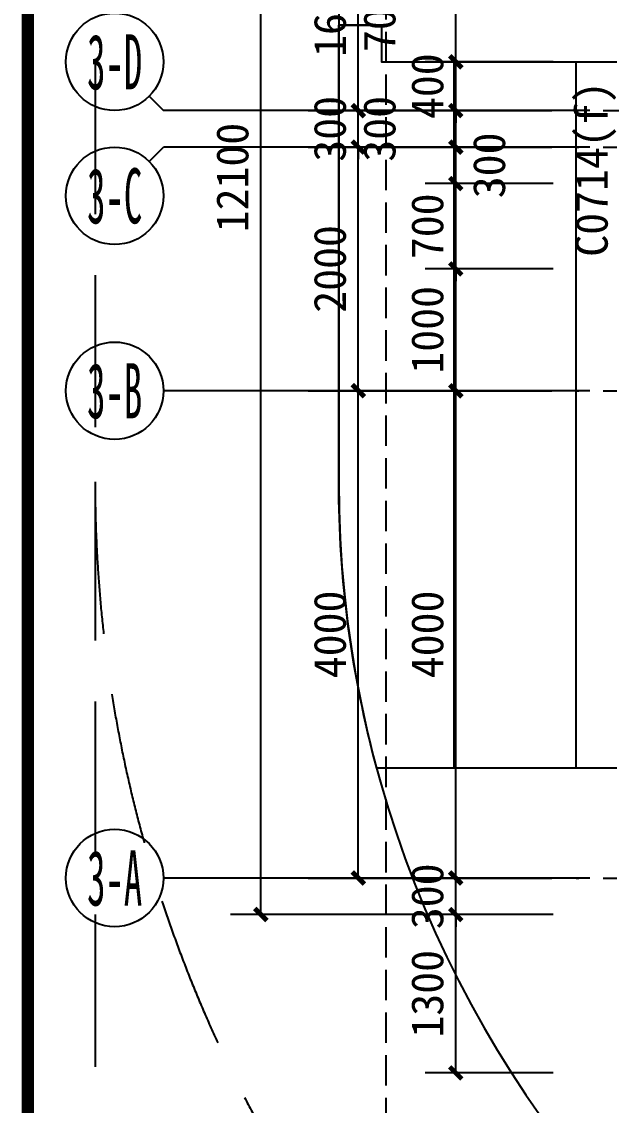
# Model space of a CAD drawing. Extents: x -46233 to 84150, y 109350 to 390860.
# Drawn here: x 2450 to 7274, y 116534 to 125430 of the extents above; entities that cross this region are included whole.
import ezdxf
from ezdxf.enums import TextEntityAlignment as Align
from ezdxf.xclip import XClip

# ---------------------------------------------------------------- set-up
doc = ezdxf.new("R2010")
doc.units = 0
doc.header["$LTSCALE"] = 1000
doc.header["$MEASUREMENT"] = 0
doc.header["$XCLIPFRAME"] = 0
for name, pattern in [('3#-轴线$1$DOTE', [2.42, 2, -0.2, 0.02, -0.2]), ('DASH', [0.35, 0.25, -0.1]), ('道路$0$道路-$0$DASH', [0.35, 0.25, -0.1])]:
    doc.linetypes.add(name, pattern=pattern)
doc.layers.get('Defpoints').update_dxf_attribs({"color": 4, "linetype": 'DASH'})
for name, color, linetype in [('125-MC编号-首层$0$A-ANNO-TEXT', 255, 'Continuous'), ('3#-轴号$0$A-ANNO-AXIS-CIRC', 3, 'Continuous'), ('3#-轴号$0$A-ANNO-AXIS-TEXT', 7, 'Continuous'), ('3#-轴号$0$A-ANNO-DIMS', 3, 'Continuous'), ('3#-轴线$1$A-ANNO-DOTE', 10, '3#-轴线$1$DOTE'), ('A-ANNO-DIMS', 3, 'Continuous'), ('A-ANNO-TEXT', 255, 'Continuous'), ('A1-无手签$0$A-ANNO-TTLB', 7, 'Continuous'), ('AXIS_TEXT', 7, 'Continuous'), ('道路$0$A-road', 40, 'Continuous')]:
    doc.layers.add(name, color=color, linetype=linetype)
doc.styles.add('125-MC编号-首层$0$Standard', font='')
doc.styles.add('3#-轴号$0$_TCH_AXIS', font='')
doc.styles.add('3#-轴号$0$_TCH_DIM_T3', font='')
doc.styles.add('_TCH_DIM_T3', font='')
doc.styles.add('COMPLEX', font='COMPLEX')
doc.styles.get("Standard").update_dxf_attribs({"font": ''})
doc.styles.get('125-MC编号-首层$0$Standard').set_extended_font_data('SimSun')
doc.styles.get('3#-轴号$0$_TCH_AXIS').set_extended_font_data('SimSun')
doc.styles.get('3#-轴号$0$_TCH_DIM_T3').set_extended_font_data('SimSun')
doc.styles.get('_TCH_DIM_T3').set_extended_font_data('SimSun')
doc.styles.get('Standard').set_extended_font_data('SimSun')
doc.dimstyles.new('3#-轴号$0$_TCH_ARCH&&100', dxfattribs={"dimtxt": 264.345992, "dimasz": 100, "dimexe": 250, "dimexo": 300, "dimgap": 100, "dimtad": 1, "dimdec": 0, "dimzin": 0, "dimdsep": 46, "dimtxsty": '3#-轴号$0$_TCH_DIM_T3', "dimblk": '3#-轴号$0$_ArchTick', "dimcen": 0.09, "dimclrt": 7, "dimazin": 2, "dimtfac": 1, "dimtdec": 0, "dimtix": 1, "dimtmove": 2, "dimatfit": 3, "dimfxl": 100, "dimtolj": 1, "dimtzin": 0, "dimarcsym": 0})
doc.dimstyles.new('_TCH_ARCH&&100', dxfattribs={"dimtxt": 264.345992, "dimasz": 100, "dimexe": 250, "dimexo": 300, "dimgap": 100, "dimtad": 1, "dimdec": 0, "dimzin": 0, "dimdsep": 46, "dimtxsty": '_TCH_DIM_T3', "dimblk": 'ARCHTICK', "dimcen": 0.09, "dimclrt": 7, "dimazin": 2, "dimtfac": 1, "dimtdec": 0, "dimtix": 1, "dimtmove": 2, "dimatfit": 3, "dimfxl": 100, "dimtolj": 1, "dimtzin": 0, "dimarcsym": 0})

# ---------------------------------------------------------------- blocks, each defined once
blk = doc.blocks.new('125-MC编号-首层')
at = {"layer": '125-MC编号-首层$0$A-ANNO-TEXT', "color": 2, "style": '125-MC编号-首层$0$Standard'}
blk.add_text('C0714', height=264.35, rotation=90, dxfattribs=at).set_placement((-10992.2, 1100.1, 0))
blk = doc.blocks.new('3#-1F')
blk.add_blockref('125-MC编号-首层', (10450, -7100))
blk = doc.blocks.new('3#-轴线')
at = {"layer": '3#-轴线$1$A-ANNO-DOTE'}
for points in [[(-3000, -4800), (45757.3, -4800)], [(-3000, -5100), (45757.3, -5100)], [(-3000, -7100), (45757.3, -7100)], [(-3000, -11100), (45757.3, -11100)]]:
    blk.add_lwpolyline(points, dxfattribs=at)
blk = doc.blocks.new('_AXISO')
blk.add_circle((0, 0), 0.5)
at = {"layer": 'AXIS_TEXT', "style": 'COMPLEX', "width": 1.041667}
blk.add_attdef('A', text='', height=0.56, dxfattribs=at).set_placement((-0.25, -0.28), (0.25, -0.28), align=Align.FIT)
blk = doc.blocks.new('3#-轴号$0$_ArchTick')
at = {"color": 0, "linetype": 'ByBlock', "const_width": 0.4}
blk.add_lwpolyline([(-0.5, -0.5), (0.5, 0.5)], dxfattribs=at)
blk = doc.blocks.new('*D805')
at = {"layer": '3#-轴号$0$A-ANNO-DIMS', "color": 0, "lineweight": -2, "transparency": 16777216}
for p, q in [((-2589.4, -12100), (-2589.4, -8100)), ((-2389.4, -8100), (-2339.4, -8100)), ((-2389.4, -12100), (-2339.4, -12100))]:
    blk.add_line(p, q, dxfattribs=at)
at = {"layer": 'Defpoints', "color": 0, "transparency": 16777216}
for p in [(-2689.4, -8100), (-2589.4, -8100), (-2689.4, -12100)]:
    blk.add_point(p, dxfattribs=at)
at = {"layer": '3#-轴号$0$A-ANNO-DIMS', "color": 0, "lineweight": -2, "transparency": 16777216, "xscale": 100, "yscale": 100, "zscale": 100}
for p, rotation in [((-2589.4, -8100), 90), ((-2589.4, -12100), 270)]:
    blk.add_blockref('3#-轴号$0$_ArchTick', p, dxfattribs=dict(at, rotation=rotation))
at = {"layer": '3#-轴号$0$A-ANNO-DIMS', "color": 7, "transparency": 16777216, "insert": (-2821.6, -10100), "char_height": 264.35, "attachment_point": 5, "rotation": 90, "style": '3#-轴号$0$_TCH_DIM_T3'}
blk.add_mtext('\\A1;4000', dxfattribs=at)
blk = doc.blocks.new('*D806')
at = {"layer": '3#-轴号$0$A-ANNO-DIMS', "color": 0, "lineweight": -2, "transparency": 16777216}
for p, q in [((-2589.4, -8100), (-2589.4, -6100)), ((-2389.4, -6100), (-2339.4, -6100)), ((-2389.4, -8100), (-2339.4, -8100))]:
    blk.add_line(p, q, dxfattribs=at)
at = {"layer": 'Defpoints', "color": 0, "transparency": 16777216}
for p in [(-2689.4, -6100), (-2589.4, -6100), (-2689.4, -8100)]:
    blk.add_point(p, dxfattribs=at)
at = {"layer": '3#-轴号$0$A-ANNO-DIMS', "color": 0, "lineweight": -2, "transparency": 16777216, "xscale": 100, "yscale": 100, "zscale": 100}
for p, rotation in [((-2589.4, -6100), 90), ((-2589.4, -8100), 270)]:
    blk.add_blockref('3#-轴号$0$_ArchTick', p, dxfattribs=dict(at, rotation=rotation))
at = {"layer": '3#-轴号$0$A-ANNO-DIMS', "color": 7, "transparency": 16777216, "insert": (-2821.6, -7100), "char_height": 264.35, "attachment_point": 5, "rotation": 90, "style": '3#-轴号$0$_TCH_DIM_T3'}
blk.add_mtext('\\A1;2000', dxfattribs=at)
blk = doc.blocks.new('*D807')
at = {"layer": '3#-轴号$0$A-ANNO-DIMS', "color": 0, "lineweight": -2, "transparency": 16777216}
for p, q in [((-2589.4, -5800), (-2589.4, -5700)), ((-2589.4, -6100), (-2589.4, -5800)), ((-2389.4, -5800), (-2339.4, -5800)), ((-2589.4, -6100), (-2589.4, -6200)), ((-2389.4, -6100), (-2339.4, -6100))]:
    blk.add_line(p, q, dxfattribs=at)
at = {"layer": 'Defpoints', "color": 0, "transparency": 16777216}
for p in [(-2689.4, -5800), (-2589.4, -5800), (-2689.4, -6100)]:
    blk.add_point(p, dxfattribs=at)
at = {"layer": '3#-轴号$0$A-ANNO-DIMS', "color": 0, "lineweight": -2, "transparency": 16777216, "xscale": 100, "yscale": 100, "zscale": 100}
for p, rotation in [((-2589.4, -5800), 270), ((-2589.4, -6100), 90)]:
    blk.add_blockref('3#-轴号$0$_ArchTick', p, dxfattribs=dict(at, rotation=rotation))
at = {"layer": '3#-轴号$0$A-ANNO-DIMS', "color": 7, "transparency": 16777216, "insert": (-2821.6, -5950), "char_height": 264.35, "attachment_point": 5, "rotation": 90, "style": '3#-轴号$0$_TCH_DIM_T3'}
blk.add_mtext('\\A1;300', dxfattribs=at)
blk = doc.blocks.new('*D808')
at = {"layer": '3#-轴号$0$A-ANNO-DIMS', "color": 0, "lineweight": -2, "transparency": 16777216}
for p, q in [((-2589.4, -5800), (-2589.4, -4200)), ((-2389.4, -4200), (-2339.4, -4200)), ((-2389.4, -5800), (-2339.4, -5800))]:
    blk.add_line(p, q, dxfattribs=at)
at = {"layer": 'Defpoints', "color": 0, "transparency": 16777216}
for p in [(-2689.4, -4200), (-2589.4, -4200), (-2689.4, -5800)]:
    blk.add_point(p, dxfattribs=at)
at = {"layer": '3#-轴号$0$A-ANNO-DIMS', "color": 0, "lineweight": -2, "transparency": 16777216, "xscale": 100, "yscale": 100, "zscale": 100}
for p, rotation in [((-2589.4, -4200), 90), ((-2589.4, -5800), 270)]:
    blk.add_blockref('3#-轴号$0$_ArchTick', p, dxfattribs=dict(at, rotation=rotation))
at = {"layer": '3#-轴号$0$A-ANNO-DIMS', "color": 7, "transparency": 16777216, "insert": (-2821.6, -5000), "char_height": 264.35, "attachment_point": 5, "rotation": 90, "style": '3#-轴号$0$_TCH_DIM_T3'}
blk.add_mtext('\\A1;1600', dxfattribs=at)
blk = doc.blocks.new('道路')
blk.add_line((525298249.9, 299503360.9), (525297899.6, 299503360.9))
at = {"layer": '道路$0$A-road', "color": 1, "linetype": '道路$0$道路-$0$DASH', "ltscale": 5}
blk.add_line((525295899.6, 299541751), (525295899.6, 299462760), dxfattribs=at)
at = {"layer": '道路$0$A-road'}
blk.add_line((525297899.6, 299541751), (525297899.6, 299499611), dxfattribs=at)
at = {"layer": '道路$0$A-road', "color": 1, "linetype": '道路$0$道路-$0$DASH', "ltscale": 5}
blk.add_arc((525306899.6, 299499611), 11000, 180.00001, 270, dxfattribs=at)
at = {"layer": '道路$0$A-road'}
blk.add_arc((525306899.6, 299499611), 9000, 180.00001, 270, dxfattribs=at)
blk = doc.blocks.new('铺装')
h = blk.add_hatch()
h.set_pattern_fill('饰面砖', color=252, scale=500)
h.set_pattern_definition([(90, (0, 2310), (-1000, 6e-14), [])])
edge = h.paths.add_edge_path()
edge.add_line((525297899.6, 299503360.9), (525298249.9, 299503360.9))
edge.add_line((525298249.9, 299503360.9), (525298249.9, 299503060.9))
edge.add_line((525298249.9, 299503060.9), (525300449.6, 299503060.9))
edge.add_line((525300449.6, 299503060.9), (525300449.6, 299497261))
edge.add_line((525300449.6, 299497261), (525298211.9, 299497261))
edge.add_arc((525306899.6, 299499611), 9000, 180.00001, 195.13594, ccw=False)
edge.add_line((525297899.6, 299499611), (525297899.6, 299503360.9))
at = {"color": 2}
blk.add_lwpolyline([(525297899.6, 299503360.9), (525298249.9, 299503360.9), (525298249.9, 299503060.9), (525300449.6, 299503060.9), (525300449.6, 299497261), (525298211.9, 299497261, -0.066139), (525297899.6, 299499611)], format="xyb", close=True, dxfattribs=at)
blk = doc.blocks.new('gtvt')
for name in ['道路', '铺装']:
    blk.add_blockref(name, (-525300649.6, -299507460))
blk = doc.blocks.new('_ArchTick')
at = {"color": 0, "linetype": 'ByBlock', "const_width": 0.4}
blk.add_lwpolyline([(-0.5, -0.5), (0.5, 0.5)], dxfattribs=at)
blk = doc.blocks.new('*D451')
at = {"layer": 'A-ANNO-DIMS', "color": 0, "lineweight": -2, "transparency": 16777216}
for p, q in [((6813.3, 125800), (5763.3, 125800)), ((6013.3, 125100), (6013.3, 125800)), ((6813.3, 125100), (5763.3, 125100))]:
    blk.add_line(p, q, dxfattribs=at)
at = {"layer": 'Defpoints', "color": 0, "transparency": 16777216}
for p in [(6013.3, 125800), (7113.3, 125800), (7113.3, 125100)]:
    blk.add_point(p, dxfattribs=at)
at = {"layer": 'A-ANNO-DIMS', "color": 0, "lineweight": -2, "transparency": 16777216, "xscale": 100, "yscale": 100, "zscale": 100}
for p, rotation in [((6013.3, 125800), 90), ((6013.3, 125100), 270)]:
    blk.add_blockref('_ArchTick', p, dxfattribs=dict(at, rotation=rotation))
at = {"layer": 'A-ANNO-DIMS', "color": 7, "transparency": 16777216, "insert": (5388.3, 125450), "char_height": 264.35, "attachment_point": 5, "rotation": 90, "style": '_TCH_DIM_T3'}
blk.add_mtext('\\A1;700', dxfattribs=at)
blk = doc.blocks.new('*D452')
at = {"layer": 'A-ANNO-DIMS', "color": 0, "lineweight": -2, "transparency": 16777216}
for p, q in [((6013.3, 125100), (6013.3, 125200)), ((6813.3, 125100), (5763.3, 125100)), ((6013.3, 124700), (6013.3, 125100)), ((6813.3, 124700), (5763.3, 124700)), ((6013.3, 124700), (6013.3, 124600))]:
    blk.add_line(p, q, dxfattribs=at)
at = {"layer": 'Defpoints', "color": 0, "transparency": 16777216}
for p in [(6013.3, 125100), (7113.3, 125100), (7113.3, 124700)]:
    blk.add_point(p, dxfattribs=at)
at = {"layer": 'A-ANNO-DIMS', "color": 0, "lineweight": -2, "transparency": 16777216, "xscale": 100, "yscale": 100, "zscale": 100}
for p, rotation in [((6013.3, 125100), 270), ((6013.3, 124700), 90)]:
    blk.add_blockref('_ArchTick', p, dxfattribs=dict(at, rotation=rotation))
at = {"layer": 'A-ANNO-DIMS', "color": 7, "transparency": 16777216, "insert": (5781.1, 124900), "char_height": 264.35, "attachment_point": 5, "rotation": 90, "style": '_TCH_DIM_T3'}
blk.add_mtext('\\A1;400', dxfattribs=at)
blk = doc.blocks.new('*D453')
at = {"layer": 'A-ANNO-DIMS', "color": 0, "lineweight": -2, "transparency": 16777216}
for p, q in [((6813.3, 124700), (5763.3, 124700)), ((6013.3, 124400), (6013.3, 124700)), ((6813.3, 124400), (5763.3, 124400))]:
    blk.add_line(p, q, dxfattribs=at)
at = {"layer": 'Defpoints', "color": 0, "transparency": 16777216}
for p in [(6013.3, 124700), (7113.3, 124700), (7113.3, 124400)]:
    blk.add_point(p, dxfattribs=at)
at = {"layer": 'A-ANNO-DIMS', "color": 0, "lineweight": -2, "transparency": 16777216, "xscale": 100, "yscale": 100, "zscale": 100}
for p, rotation in [((6013.3, 124700), 90), ((6013.3, 124400), 270)]:
    blk.add_blockref('_ArchTick', p, dxfattribs=dict(at, rotation=rotation))
at = {"layer": 'A-ANNO-DIMS', "color": 7, "transparency": 16777216, "insert": (5388.3, 124550), "char_height": 264.35, "attachment_point": 5, "rotation": 90, "style": '_TCH_DIM_T3'}
blk.add_mtext('\\A1;300', dxfattribs=at)
blk = doc.blocks.new('*D454')
at = {"layer": 'A-ANNO-DIMS', "color": 0, "lineweight": -2, "transparency": 16777216}
for p, q in [((6813.3, 124400), (5763.3, 124400)), ((6013.3, 124100), (6013.3, 124400)), ((6813.3, 124100), (5763.3, 124100))]:
    blk.add_line(p, q, dxfattribs=at)
at = {"layer": 'Defpoints', "color": 0, "transparency": 16777216}
for p in [(6013.3, 124400), (7113.3, 124400), (7113.3, 124100)]:
    blk.add_point(p, dxfattribs=at)
at = {"layer": 'A-ANNO-DIMS', "color": 0, "lineweight": -2, "transparency": 16777216, "xscale": 100, "yscale": 100, "zscale": 100}
for p, rotation in [((6013.3, 124400), 90), ((6013.3, 124100), 270)]:
    blk.add_blockref('_ArchTick', p, dxfattribs=dict(at, rotation=rotation))
at = {"layer": 'A-ANNO-DIMS', "color": 7, "transparency": 16777216, "insert": (6288.3, 124250), "char_height": 264.35, "attachment_point": 5, "rotation": 90, "style": '_TCH_DIM_T3'}
blk.add_mtext('\\A1;300', dxfattribs=at)
blk = doc.blocks.new('*D455')
at = {"layer": 'A-ANNO-DIMS', "color": 0, "lineweight": -2, "transparency": 16777216}
for p, q in [((6013.3, 124100), (6013.3, 124200)), ((6813.3, 124100), (5763.3, 124100)), ((6013.3, 123400), (6013.3, 124100)), ((6813.3, 123400), (5763.3, 123400)), ((6013.3, 123400), (6013.3, 123300))]:
    blk.add_line(p, q, dxfattribs=at)
at = {"layer": 'Defpoints', "color": 0, "transparency": 16777216}
for p in [(6013.3, 124100), (7113.3, 124100), (7113.3, 123400)]:
    blk.add_point(p, dxfattribs=at)
at = {"layer": 'A-ANNO-DIMS', "color": 0, "lineweight": -2, "transparency": 16777216, "xscale": 100, "yscale": 100, "zscale": 100}
for p, rotation in [((6013.3, 124100), 270), ((6013.3, 123400), 90)]:
    blk.add_blockref('_ArchTick', p, dxfattribs=dict(at, rotation=rotation))
at = {"layer": 'A-ANNO-DIMS', "color": 7, "transparency": 16777216, "insert": (5781.1, 123750), "char_height": 264.35, "attachment_point": 5, "rotation": 90, "style": '_TCH_DIM_T3'}
blk.add_mtext('\\A1;700', dxfattribs=at)
blk = doc.blocks.new('*D456')
at = {"layer": 'A-ANNO-DIMS', "color": 0, "lineweight": -2, "transparency": 16777216}
for p, q in [((6813.3, 123400), (5763.3, 123400)), ((6013.3, 122400), (6013.3, 123400)), ((6813.3, 122400), (5763.3, 122400))]:
    blk.add_line(p, q, dxfattribs=at)
at = {"layer": 'Defpoints', "color": 0, "transparency": 16777216}
for p in [(6013.3, 123400), (7113.3, 123400), (7113.3, 122400)]:
    blk.add_point(p, dxfattribs=at)
at = {"layer": 'A-ANNO-DIMS', "color": 0, "lineweight": -2, "transparency": 16777216, "xscale": 100, "yscale": 100, "zscale": 100}
for p, rotation in [((6013.3, 123400), 90), ((6013.3, 122400), 270)]:
    blk.add_blockref('_ArchTick', p, dxfattribs=dict(at, rotation=rotation))
at = {"layer": 'A-ANNO-DIMS', "color": 7, "transparency": 16777216, "insert": (5781.1, 122900), "char_height": 264.35, "attachment_point": 5, "rotation": 90, "style": '_TCH_DIM_T3'}
blk.add_mtext('\\A1;1000', dxfattribs=at)
blk = doc.blocks.new('*D457')
at = {"layer": 'A-ANNO-DIMS', "color": 0, "lineweight": -2, "transparency": 16777216}
for p, q in [((6813.3, 122400), (5763.3, 122400)), ((6013.3, 118400), (6013.3, 122400)), ((6813.3, 118400), (5763.3, 118400))]:
    blk.add_line(p, q, dxfattribs=at)
at = {"layer": 'Defpoints', "color": 0, "transparency": 16777216}
for p in [(6013.3, 122400), (7113.3, 122400), (7113.3, 118400)]:
    blk.add_point(p, dxfattribs=at)
at = {"layer": 'A-ANNO-DIMS', "color": 0, "lineweight": -2, "transparency": 16777216, "xscale": 100, "yscale": 100, "zscale": 100}
for p, rotation in [((6013.3, 122400), 90), ((6013.3, 118400), 270)]:
    blk.add_blockref('_ArchTick', p, dxfattribs=dict(at, rotation=rotation))
at = {"layer": 'A-ANNO-DIMS', "color": 7, "transparency": 16777216, "insert": (5781.1, 120400), "char_height": 264.35, "attachment_point": 5, "rotation": 90, "style": '_TCH_DIM_T3'}
blk.add_mtext('\\A1;4000', dxfattribs=at)
blk = doc.blocks.new('*D458')
at = {"layer": 'A-ANNO-DIMS', "color": 0, "lineweight": -2, "transparency": 16777216}
for p, q in [((6013.3, 118400), (6013.3, 118500)), ((6813.3, 118400), (5763.3, 118400)), ((6013.3, 118100), (6013.3, 118400)), ((6813.3, 118100), (5763.3, 118100)), ((6013.3, 118100), (6013.3, 118000))]:
    blk.add_line(p, q, dxfattribs=at)
at = {"layer": 'Defpoints', "color": 0, "transparency": 16777216}
for p in [(6013.3, 118400), (7113.3, 118400), (7113.3, 118100)]:
    blk.add_point(p, dxfattribs=at)
at = {"layer": 'A-ANNO-DIMS', "color": 0, "lineweight": -2, "transparency": 16777216, "xscale": 100, "yscale": 100, "zscale": 100}
for p, rotation in [((6013.3, 118400), 270), ((6013.3, 118100), 90)]:
    blk.add_blockref('_ArchTick', p, dxfattribs=dict(at, rotation=rotation))
at = {"layer": 'A-ANNO-DIMS', "color": 7, "transparency": 16777216, "insert": (5781.1, 118250), "char_height": 264.35, "attachment_point": 5, "rotation": 90, "style": '_TCH_DIM_T3'}
blk.add_mtext('\\A1;300', dxfattribs=at)
blk = doc.blocks.new('*D459')
at = {"layer": 'A-ANNO-DIMS', "color": 0, "lineweight": -2, "transparency": 16777216}
for p, q in [((6813.3, 118100), (5763.3, 118100)), ((6013.3, 116800), (6013.3, 118100)), ((6813.3, 116800), (5763.3, 116800))]:
    blk.add_line(p, q, dxfattribs=at)
at = {"layer": 'Defpoints', "color": 0, "transparency": 16777216}
for p in [(6013.3, 118100), (7113.3, 118100), (7113.3, 116800)]:
    blk.add_point(p, dxfattribs=at)
at = {"layer": 'A-ANNO-DIMS', "color": 0, "lineweight": -2, "transparency": 16777216, "xscale": 100, "yscale": 100, "zscale": 100}
for p, rotation in [((6013.3, 118100), 90), ((6013.3, 116800), 270)]:
    blk.add_blockref('_ArchTick', p, dxfattribs=dict(at, rotation=rotation))
at = {"layer": 'A-ANNO-DIMS', "color": 7, "transparency": 16777216, "insert": (5781.1, 117450), "char_height": 264.35, "attachment_point": 5, "rotation": 90, "style": '_TCH_DIM_T3'}
blk.add_mtext('\\A1;1300', dxfattribs=at)
blk = doc.blocks.new('*D460')
at = {"layer": 'A-ANNO-DIMS', "color": 0, "lineweight": -2, "transparency": 16777216}
for p, q in [((6813.3, 130200), (4163.3, 130200)), ((4413.3, 118100), (4413.3, 130200)), ((6813.3, 118100), (4163.3, 118100))]:
    blk.add_line(p, q, dxfattribs=at)
at = {"layer": 'Defpoints', "color": 0, "transparency": 16777216}
for p in [(4413.3, 130200), (7113.3, 130200), (7113.3, 118100)]:
    blk.add_point(p, dxfattribs=at)
at = {"layer": 'A-ANNO-DIMS', "color": 0, "lineweight": -2, "transparency": 16777216, "xscale": 100, "yscale": 100, "zscale": 100}
for p, rotation in [((4413.3, 130200), 90), ((4413.3, 118100), 270)]:
    blk.add_blockref('_ArchTick', p, dxfattribs=dict(at, rotation=rotation))
at = {"layer": 'A-ANNO-DIMS', "color": 7, "transparency": 16777216, "insert": (4181.1, 124150), "char_height": 264.35, "attachment_point": 5, "rotation": 90, "style": '_TCH_DIM_T3'}
blk.add_mtext('\\A1;12100', dxfattribs=at)
blk = doc.blocks.new('3#-轴号')
at = {"layer": '3#-轴号$0$A-ANNO-AXIS-CIRC'}
for p, q in [((-4306.6, -5682.8), (-4189.4, -5800)), ((-689.4, -5800), (-4189.4, -5800)), ((-4306.6, -6217.2), (-4189.4, -6100)), ((-689.4, -6100), (-4189.4, -6100)), ((-689.4, -8100), (-4189.4, -8100)), ((-689.4, -12100), (-4189.4, -12100))]:
    blk.add_line(p, q, dxfattribs=at)
at = {"layer": 'Defpoints'}
blk.add_lwpolyline([(-2360.1, 4492.7), (44213.5, 4492.7), (44213.5, -15203.4), (-2360.1, -15203.4)], close=True, dxfattribs=at)
at = {"layer": '3#-轴号$0$A-ANNO-AXIS-CIRC'}
ref = blk.add_blockref('_AXISO', (-4589.4, -5400), dxfattribs=dict(at, xscale=800, yscale=800, zscale=800))
ref.add_attrib('A', '3-D', dxfattribs={"layer": '3#-轴号$0$A-ANNO-AXIS-TEXT', "height": 452.55, "style": '3#-轴号$0$_TCH_AXIS', "width": 0.466146}).set_placement((-4815.7, -5626.3), (-4363.1, -5626.3), align=Align.FIT)
ref = blk.add_blockref('_AXISO', (-4589.4, -6500), dxfattribs=dict(at, xscale=800, yscale=800, zscale=800))
ref.add_attrib('A', '3-C', dxfattribs={"layer": '3#-轴号$0$A-ANNO-AXIS-TEXT', "height": 452.55, "style": '3#-轴号$0$_TCH_AXIS', "width": 0.466146}).set_placement((-4815.7, -6726.3), (-4363.1, -6726.3), align=Align.FIT)
ref = blk.add_blockref('_AXISO', (-4589.4, -8100), dxfattribs=dict(at, xscale=800, yscale=800, zscale=800))
ref.add_attrib('A', '3-B', dxfattribs={"layer": '3#-轴号$0$A-ANNO-AXIS-TEXT', "height": 452.55, "style": '3#-轴号$0$_TCH_AXIS', "width": 0.466146}).set_placement((-4815.7, -8326.3), (-4363.1, -8326.3), align=Align.FIT)
ref = blk.add_blockref('_AXISO', (-4589.4, -12100), dxfattribs=dict(at, xscale=800, yscale=800, zscale=800))
ref.add_attrib('A', '3-A', dxfattribs={"layer": '3#-轴号$0$A-ANNO-AXIS-TEXT', "height": 452.55, "style": '3#-轴号$0$_TCH_AXIS', "width": 0.466146}).set_placement((-4815.7, -12326.3), (-4363.1, -12326.3), align=Align.FIT)
at = {"layer": '3#-轴号$0$A-ANNO-DIMS'}
for p1, p2, picture, middle in [((-2689.4, -5800), (-2689.4, -4200), '*D808', (-2821.6, -5000)), ((-2689.4, -6100), (-2689.4, -5800), '*D807', (-2821.6, -5950)), ((-2689.4, -8100), (-2689.4, -6100), '*D806', (-2821.6, -7100)), ((-2689.4, -12100), (-2689.4, -8100), '*D805', (-2821.6, -10100))]:
    dim = blk.add_aligned_dim(p1=p1, p2=p2, distance=-100, dimstyle='3#-轴号$0$_TCH_ARCH&&100', dxfattribs=at)
    dim.commit()
    dim.dimension.update_dxf_attribs({"geometry": picture, "text_midpoint": middle})

msp = doc.modelspace()

# ---------------------------------------------------------------- linework, layer by layer
at = {"layer": 'A1-无手签$0$A-ANNO-TTLB', "const_width": 100}
msp.add_lwpolyline([(2500, 110400), (83100, 110400), (83100, 167800), (2500, 167800)], close=True, dxfattribs=at)

# ---------------------------------------------------------------- block references
ref = msp.add_blockref('gtvt', (7802.7, 129500))
XClip(ref).set_block_clipping_path([(-5302.6810596018, -19100.0000000173), (50797.3189403982, 9599.9999999827)])
ref = msp.add_blockref('3#-轴号', (7802.7, 130500))
XClip(ref).set_block_clipping_path([(-5302.6810596571, -20379.8573044643), (42220.375390127, 8320.1426955357)])
for name in ['3#-1F', '3#-轴线']:
    msp.add_blockref(name, (7802.7, 129500))

# ---------------------------------------------------------------- texts
at = {"layer": 'A-ANNO-TEXT', "color": 1}
msp.add_text('(f)', height=264.35, rotation=90, dxfattribs=at).set_placement((7260.3, 124398.9))

# ---------------------------------------------------------------- dimensions: what is measured, and where the dimension line sits
at = {"layer": 'A-ANNO-DIMS'}
for p1, p2, distance, picture, middle in [((7113.3, 118100), (7113.3, 130200), 2700, '*D460', (4181.1, 124150)), ((7113.3, 124700), (7113.3, 125100), 1100, '*D452', (5781.1, 124900)), ((7113.3, 123400), (7113.3, 124100), 1100, '*D455', (5781.1, 123750)), ((7113.3, 122400), (7113.3, 123400), 1100, '*D456', (5781.1, 122900)), ((7113.3, 118400), (7113.3, 122400), 1100, '*D457', (5781.1, 120400)), ((7113.3, 118100), (7113.3, 118400), 1100, '*D458', (5781.1, 118250)), ((7113.3, 116800), (7113.3, 118100), 1100, '*D459', (5781.1, 117450))]:
    dim = msp.add_aligned_dim(p1=p1, p2=p2, distance=distance, dimstyle='_TCH_ARCH&&100', dxfattribs=at)
    dim.commit()
    dim.dimension.update_dxf_attribs({"geometry": picture, "text_midpoint": middle})
for base, p1, p2, picture, middle in [((6013.3, 125800), (7113.3, 125100), (7113.3, 125800), '*D451', (5388.3, 125450)), ((6013.3, 124700), (7113.3, 124400), (7113.3, 124700), '*D453', (5388.3, 124550)), ((6013.3, 124400), (7113.3, 124100), (7113.3, 124400), '*D454', (6288.3, 124250))]:
    dim = msp.add_linear_dim(base=base, p1=p1, p2=p2, angle=90, dimstyle='_TCH_ARCH&&100', dxfattribs=at)
    dim.commit()
    dim.dimension.update_dxf_attribs({"geometry": picture, "text_midpoint": middle, "dimtype": 129})

doc.saveas('drawing.dxf')
